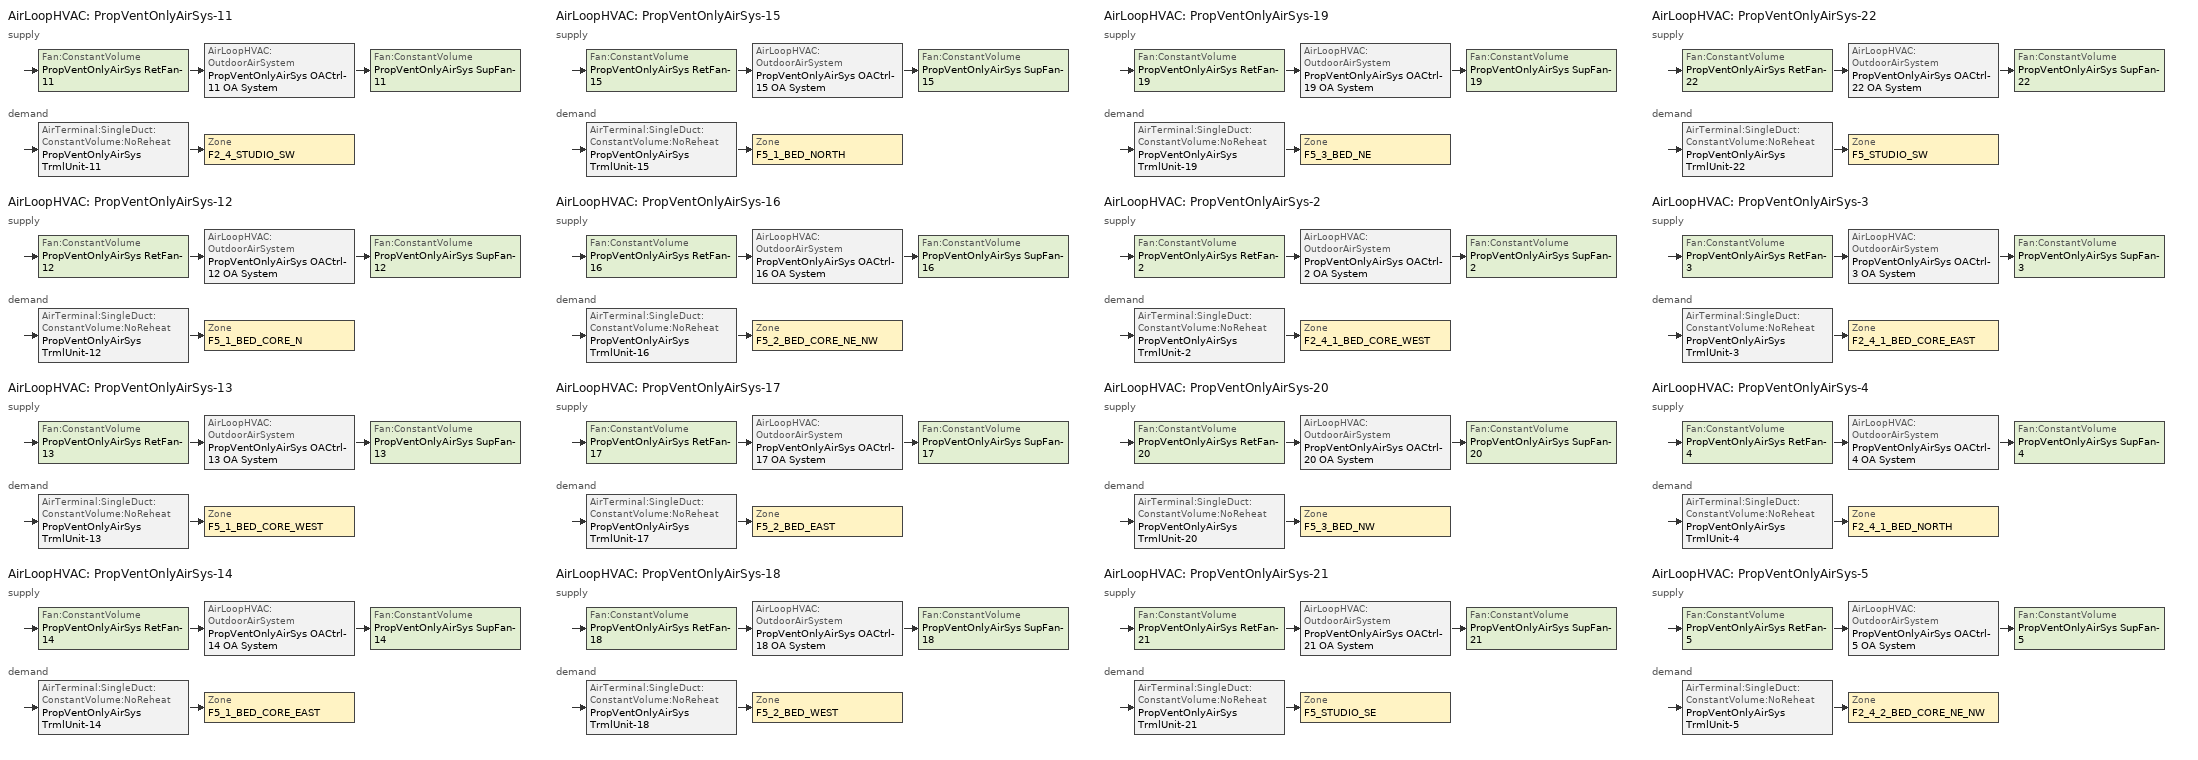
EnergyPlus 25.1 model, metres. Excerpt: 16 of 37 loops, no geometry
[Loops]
AirLoopHVAC 'PropVentOnlyAirSys-11'
 supply: Fan:ConstantVolume 'PropVentOnlyAirSys RetFan-11' > AirLoopHVAC:OutdoorAirSystem 'PropVentOnlyAirSys OACtrl-11 OA System' > Fan:ConstantVolume 'PropVentOnlyAirSys SupFan-11'
 demand: AirTerminal:SingleDuct:ConstantVolume:NoReheat 'PropVentOnlyAirSys TrmlUnit-11' > Zone 'F2_4_STUDIO_SW'
AirLoopHVAC 'PropVentOnlyAirSys-12'
 supply: Fan:ConstantVolume 'PropVentOnlyAirSys RetFan-12' > AirLoopHVAC:OutdoorAirSystem 'PropVentOnlyAirSys OACtrl-12 OA System' > Fan:ConstantVolume 'PropVentOnlyAirSys SupFan-12'
 demand: AirTerminal:SingleDuct:ConstantVolume:NoReheat 'PropVentOnlyAirSys TrmlUnit-12' > Zone 'F5_1_BED_CORE_N'
AirLoopHVAC 'PropVentOnlyAirSys-13'
 supply: Fan:ConstantVolume 'PropVentOnlyAirSys RetFan-13' > AirLoopHVAC:OutdoorAirSystem 'PropVentOnlyAirSys OACtrl-13 OA System' > Fan:ConstantVolume 'PropVentOnlyAirSys SupFan-13'
 demand: AirTerminal:SingleDuct:ConstantVolume:NoReheat 'PropVentOnlyAirSys TrmlUnit-13' > Zone 'F5_1_BED_CORE_WEST'
AirLoopHVAC 'PropVentOnlyAirSys-14'
 supply: Fan:ConstantVolume 'PropVentOnlyAirSys RetFan-14' > AirLoopHVAC:OutdoorAirSystem 'PropVentOnlyAirSys OACtrl-14 OA System' > Fan:ConstantVolume 'PropVentOnlyAirSys SupFan-14'
 demand: AirTerminal:SingleDuct:ConstantVolume:NoReheat 'PropVentOnlyAirSys TrmlUnit-14' > Zone 'F5_1_BED_CORE_EAST'
AirLoopHVAC 'PropVentOnlyAirSys-15'
 supply: Fan:ConstantVolume 'PropVentOnlyAirSys RetFan-15' > AirLoopHVAC:OutdoorAirSystem 'PropVentOnlyAirSys OACtrl-15 OA System' > Fan:ConstantVolume 'PropVentOnlyAirSys SupFan-15'
 demand: AirTerminal:SingleDuct:ConstantVolume:NoReheat 'PropVentOnlyAirSys TrmlUnit-15' > Zone 'F5_1_BED_NORTH'
AirLoopHVAC 'PropVentOnlyAirSys-16'
 supply: Fan:ConstantVolume 'PropVentOnlyAirSys RetFan-16' > AirLoopHVAC:OutdoorAirSystem 'PropVentOnlyAirSys OACtrl-16 OA System' > Fan:ConstantVolume 'PropVentOnlyAirSys SupFan-16'
 demand: AirTerminal:SingleDuct:ConstantVolume:NoReheat 'PropVentOnlyAirSys TrmlUnit-16' > Zone 'F5_2_BED_CORE_NE_NW'
AirLoopHVAC 'PropVentOnlyAirSys-17'
 supply: Fan:ConstantVolume 'PropVentOnlyAirSys RetFan-17' > AirLoopHVAC:OutdoorAirSystem 'PropVentOnlyAirSys OACtrl-17 OA System' > Fan:ConstantVolume 'PropVentOnlyAirSys SupFan-17'
 demand: AirTerminal:SingleDuct:ConstantVolume:NoReheat 'PropVentOnlyAirSys TrmlUnit-17' > Zone 'F5_2_BED_EAST'
AirLoopHVAC 'PropVentOnlyAirSys-18'
 supply: Fan:ConstantVolume 'PropVentOnlyAirSys RetFan-18' > AirLoopHVAC:OutdoorAirSystem 'PropVentOnlyAirSys OACtrl-18 OA System' > Fan:ConstantVolume 'PropVentOnlyAirSys SupFan-18'
 demand: AirTerminal:SingleDuct:ConstantVolume:NoReheat 'PropVentOnlyAirSys TrmlUnit-18' > Zone 'F5_2_BED_WEST'
AirLoopHVAC 'PropVentOnlyAirSys-19'
 supply: Fan:ConstantVolume 'PropVentOnlyAirSys RetFan-19' > AirLoopHVAC:OutdoorAirSystem 'PropVentOnlyAirSys OACtrl-19 OA System' > Fan:ConstantVolume 'PropVentOnlyAirSys SupFan-19'
 demand: AirTerminal:SingleDuct:ConstantVolume:NoReheat 'PropVentOnlyAirSys TrmlUnit-19' > Zone 'F5_3_BED_NE'
AirLoopHVAC 'PropVentOnlyAirSys-2'
 supply: Fan:ConstantVolume 'PropVentOnlyAirSys RetFan-2' > AirLoopHVAC:OutdoorAirSystem 'PropVentOnlyAirSys OACtrl-2 OA System' > Fan:ConstantVolume 'PropVentOnlyAirSys SupFan-2'
 demand: AirTerminal:SingleDuct:ConstantVolume:NoReheat 'PropVentOnlyAirSys TrmlUnit-2' > Zone 'F2_4_1_BED_CORE_WEST'
AirLoopHVAC 'PropVentOnlyAirSys-20'
 supply: Fan:ConstantVolume 'PropVentOnlyAirSys RetFan-20' > AirLoopHVAC:OutdoorAirSystem 'PropVentOnlyAirSys OACtrl-20 OA System' > Fan:ConstantVolume 'PropVentOnlyAirSys SupFan-20'
 demand: AirTerminal:SingleDuct:ConstantVolume:NoReheat 'PropVentOnlyAirSys TrmlUnit-20' > Zone 'F5_3_BED_NW'
AirLoopHVAC 'PropVentOnlyAirSys-21'
 supply: Fan:ConstantVolume 'PropVentOnlyAirSys RetFan-21' > AirLoopHVAC:OutdoorAirSystem 'PropVentOnlyAirSys OACtrl-21 OA System' > Fan:ConstantVolume 'PropVentOnlyAirSys SupFan-21'
 demand: AirTerminal:SingleDuct:ConstantVolume:NoReheat 'PropVentOnlyAirSys TrmlUnit-21' > Zone 'F5_STUDIO_SE'
AirLoopHVAC 'PropVentOnlyAirSys-22'
 supply: Fan:ConstantVolume 'PropVentOnlyAirSys RetFan-22' > AirLoopHVAC:OutdoorAirSystem 'PropVentOnlyAirSys OACtrl-22 OA System' > Fan:ConstantVolume 'PropVentOnlyAirSys SupFan-22'
 demand: AirTerminal:SingleDuct:ConstantVolume:NoReheat 'PropVentOnlyAirSys TrmlUnit-22' > Zone 'F5_STUDIO_SW'
AirLoopHVAC 'PropVentOnlyAirSys-3'
 supply: Fan:ConstantVolume 'PropVentOnlyAirSys RetFan-3' > AirLoopHVAC:OutdoorAirSystem 'PropVentOnlyAirSys OACtrl-3 OA System' > Fan:ConstantVolume 'PropVentOnlyAirSys SupFan-3'
 demand: AirTerminal:SingleDuct:ConstantVolume:NoReheat 'PropVentOnlyAirSys TrmlUnit-3' > Zone 'F2_4_1_BED_CORE_EAST'
AirLoopHVAC 'PropVentOnlyAirSys-4'
 supply: Fan:ConstantVolume 'PropVentOnlyAirSys RetFan-4' > AirLoopHVAC:OutdoorAirSystem 'PropVentOnlyAirSys OACtrl-4 OA System' > Fan:ConstantVolume 'PropVentOnlyAirSys SupFan-4'
 demand: AirTerminal:SingleDuct:ConstantVolume:NoReheat 'PropVentOnlyAirSys TrmlUnit-4' > Zone 'F2_4_1_BED_NORTH'
AirLoopHVAC 'PropVentOnlyAirSys-5'
 supply: Fan:ConstantVolume 'PropVentOnlyAirSys RetFan-5' > AirLoopHVAC:OutdoorAirSystem 'PropVentOnlyAirSys OACtrl-5 OA System' > Fan:ConstantVolume 'PropVentOnlyAirSys SupFan-5'
 demand: AirTerminal:SingleDuct:ConstantVolume:NoReheat 'PropVentOnlyAirSys TrmlUnit-5' > Zone 'F2_4_2_BED_CORE_NE_NW'
[DesignSpecification:OutdoorAir] Outdoor Air Method=Maximum; Outdoor Air Flow per Zone Floor Area {m3/s-m2}=0; Outdoor Air Flow Air Changes per Hour {1/hr}=0; Outdoor Air Schedule=ApartmentMidRiseResidentialLivingHVACAvail
Name | Outdoor Air Flow per Zone {m3/s}
DSOA_F2_4_1_BED_CORE_EAST; DSOA_F2_4_1_BED_CORE_WEST | 0.0345485
DSOA_F2_4_1_BED_NORTH | 0.0668329
DSOA_F2_4_2_BED_CORE_NE_NW | 0.0447436
DSOA_F2_4_STUDIO_SW | 0.0218047
DSOA_F5_1_BED_CORE_EAST; DSOA_F5_1_BED_CORE_WEST | 0.0274693
DSOA_F5_1_BED_CORE_N | 0.0172743
DSOA_F5_1_BED_NORTH | 0.0597536
DSOA_F5_2_BED_CORE_NE_NW | 0.0376644
DSOA_F5_2_BED_EAST; DSOA_F5_2_BED_WEST | 0.052957
DSOA_F5_3_BED_NE; DSOA_F5_3_BED_NW | 0.0270446
DSOA_F5_STUDIO_SE; DSOA_F5_STUDIO_SW | 0.0147255
[Sizing:Zone] Zone Cooling Design Supply Air Temperature Input Method=TemperatureDifference; Zone Cooling Design Supply Air Temperature {C}=14; Zone Cooling Design Supply Air Temperature Difference {deltaC}=11.1111; Zone Heating Design Supply Air Temperature Input Method=TemperatureDifference; Zone Heating Design Supply Air Temperature {C}=40; Zone Heating Design Supply Air Temperature Difference {deltaC}=15; Zone Cooling Design Supply Air Humidity Ratio {kgWater/kgDryAir}=0.0085; Zone Heating Design Supply Air Humidity Ratio {kgWater/kgDryAir}=0.008; Cooling Design Air Flow Method=DesignDay; Cooling Design Air Flow Rate {m3/s}=0; Cooling Minimum Air Flow per Zone Floor Area {m3/s-m2}=0; Cooling Minimum Air Flow {m3/s}=0; Cooling Minimum Air Flow Fraction=0; Heating Design Air Flow Method=DesignDay; Heating Design Air Flow Rate {m3/s}=0; Heating Maximum Air Flow per Zone Floor Area {m3/s-m2}=0; Heating Maximum Air Flow {m3/s}=0; Heating Maximum Air Flow Fraction=0; Account for Dedicated Outdoor Air System=Yes; Dedicated Outdoor Air System Control Strategy=NeutralSupplyAir; Dedicated Outdoor Air Low Setpoint Temperature for Design {C}=10; Dedicated Outdoor Air High Setpoint Temperature for Design {C}=23.8889; Zone Load Sizing Method=Sensible Load Only No Latent Load; Zone Latent Cooling Design Supply Air Humidity Ratio Input Method=HumidityRatioDifference; Zone Cooling Design Supply Air Humidity Ratio Difference {kgWater/kgDryAir}=0.005; Zone Latent Heating Design Supply Air Humidity Ratio Input Method=HumidityRatioDifference; Zone Humidification Design Supply Air Humidity Ratio Difference {kgWater/kgDryAir}=0.005
Name | Design Specification Outdoor Air Object
F2_4_1_Bed_Core_East | DSOA_F2_4_1_Bed_Core_East
F2_4_1_Bed_Core_West | DSOA_F2_4_1_Bed_Core_West
F2_4_1_Bed_North | DSOA_F2_4_1_Bed_North
F2_4_2_Bed_Core_NE_NW | DSOA_F2_4_2_Bed_Core_NE_NW
F2_4_Studio_SW | DSOA_F2_4_Studio_SW
F5_1_Bed_Core_East | DSOA_F5_1_Bed_Core_East
F5_1_Bed_Core_N | DSOA_F5_1_Bed_Core_N
F5_1_Bed_Core_West | DSOA_F5_1_Bed_Core_West
F5_1_Bed_North | DSOA_F5_1_Bed_North
F5_2_Bed_Core_NE_NW | DSOA_F5_2_Bed_Core_NE_NW
F5_2_Bed_East | DSOA_F5_2_Bed_East
F5_2_Bed_West | DSOA_F5_2_Bed_West
F5_3_Bed_NE | DSOA_F5_3_Bed_NE
F5_3_Bed_NW | DSOA_F5_3_Bed_NW
F5_Studio_SE | DSOA_F5_Studio_SE
F5_Studio_SW | DSOA_F5_Studio_SW
[Sizing:System] Type of Load to Size On=Sensible; Design Outdoor Air Flow Rate {m3/s}=Autosize; Central Heating Maximum System Air Flow Ratio=1; Preheat Design Temperature {C}=5.68434e-14; Preheat Design Humidity Ratio {kgWater/kgDryAir}=0; Precool Design Temperature {C}=5.68434e-14; Precool Design Humidity Ratio {kgWater/kgDryAir}=0; Central Cooling Design Supply Air Temperature {C}=12.8; Central Heating Design Supply Air Temperature {C}=40; Type of Zone Sum to Use=Coincident; 100% Outdoor Air in Cooling=No; 100% Outdoor Air in Heating=No; Central Cooling Design Supply Air Humidity Ratio {kgWater/kgDryAir}=0.0085; Central Heating Design Supply Air Humidity Ratio {kgWater/kgDryAir}=0.008; Cooling Supply Air Flow Rate Method=DesignDay; Cooling Supply Air Flow Rate {m3/s}=0; Cooling Supply Air Flow Rate Per Floor Area {m3/s-m2}=0.00996765; Cooling Fraction of Autosized Cooling Supply Air Flow Rate=1; Cooling Supply Air Flow Rate Per Unit Cooling Capacity {m3/s-W}=3.94755e-05; Heating Supply Air Flow Rate Method=DesignDay; Heating Supply Air Flow Rate {m3/s}=0; Heating Supply Air Flow Rate Per Floor Area {m3/s-m2}=0.00996765; Heating Fraction of Autosized Heating Supply Air Flow Rate=1; Heating Fraction of Autosized Cooling Supply Air Flow Rate=1; Heating Supply Air Flow Rate Per Unit Heating Capacity {m3/s-W}=3.15882e-05; System Outdoor Air Method=ZoneSum; Zone Maximum Outdoor Air Fraction=1; Cooling Design Capacity Method=CoolingDesignCapacity; Cooling Design Capacity {W}=Autosize; Cooling Design Capacity Per Floor Area {W/m2}=234.7; Fraction of Autosized Cooling Design Capacity=1; Heating Design Capacity Method=HeatingDesignCapacity; Heating Design Capacity {W}=Autosize; Heating Design Capacity Per Floor Area {W/m2}=157; Fraction of Autosized Heating Design Capacity=1; Central Cooling Capacity Control Method=OnOff
PropVentOnlyAirSys-11; PropVentOnlyAirSys-12; PropVentOnlyAirSys-13; PropVentOnlyAirSys-14; PropVentOnlyAirSys-15; PropVentOnlyAirSys-16; PropVentOnlyAirSys-17; PropVentOnlyAirSys-18; PropVentOnlyAirSys-19; PropVentOnlyAirSys-2; PropVentOnlyAirSys-20; PropVentOnlyAirSys-21; PropVentOnlyAirSys-22; PropVentOnlyAirSys-3; PropVentOnlyAirSys-4; PropVentOnlyAirSys-5
[ZoneHVAC:PackagedTerminalHeatPump] Availability Schedule=AllOnHVACAvail; Cooling Supply Air Flow Rate {m3/s}=autosize; Heating Supply Air Flow Rate {m3/s}=autosize; No Load Supply Air Flow Rate {m3/s}=autosize; Cooling Outdoor Air Flow Rate {m3/s}=autosize; Heating Outdoor Air Flow Rate {m3/s}=autosize; No Load Outdoor Air Flow Rate {m3/s}=autosize; Heating Convergence Tolerance=0.001; Cooling Convergence Tolerance=0.001; Maximum Supply Air Temperature from Supplemental Heater {C}=35; Maximum Outdoor Dry-Bulb Temperature for Supplemental Heater Operation {C}=4.44444; Fan Placement=DrawThrough; Supply Air Fan Operating Mode Schedule=Always Off Discrete
Name | Supply Air Fan | Heating Coil | Cooling Coil | Supplemental Heating Coil
ZnSys F2-4 1-Bed Core East | Fan 3 | CoilHtg 3 | CoilCooling 3 | CoilHtgSup-3
ZnSys F2-4 1-Bed Core West | Fan 2 | CoilHtg 2 | CoilCooling 2 | CoilHtgSup-2
ZnSys F2-4 1-Bed North | Fan 4 | CoilHtg 4 | CoilCooling 4 | CoilHtgSup-4
ZnSys F2-4 2-Bed Core NE-NW | Fan 5 | CoilHtg 5 | CoilCooling 5 | CoilHtgSup-5
ZnSys F2-4 Studio SW | Fan 11 | CoilHtg 11 | CoilCooling 11 | CoilHtgSup-11
ZnSys F5 1-Bed Core East | Fan 14 | CoilHtg 14 | CoilCooling 14 | CoilHtgSup-14
ZnSys F5 1-Bed Core N | Fan 12 | CoilHtg 12 | CoilCooling 12 | CoilHtgSup-12
ZnSys F5 1-Bed Core West | Fan 13 | CoilHtg 13 | CoilCooling 13 | CoilHtgSup-13
ZnSys F5 1-Bed North | Fan 15 | CoilHtg 15 | CoilCooling 15 | CoilHtgSup-15
ZnSys F5 2-Bed Core NE-NW | Fan 16 | CoilHtg 16 | CoilCooling 16 | CoilHtgSup-16
ZnSys F5 2-Bed East | Fan 17 | CoilHtg 17 | CoilCooling 17 | CoilHtgSup-17
ZnSys F5 2-Bed West | Fan 18 | CoilHtg 18 | CoilCooling 18 | CoilHtgSup-18
ZnSys F5 3-Bed NE | Fan 19 | CoilHtg 19 | CoilCooling 19 | CoilHtgSup-19
ZnSys F5 3-Bed NW | Fan 20 | CoilHtg 20 | CoilCooling 20 | CoilHtgSup-20
ZnSys F5 Studio SE | Fan 21 | CoilHtg 21 | CoilCooling 21 | CoilHtgSup-21
ZnSys F5 Studio SW | Fan 22 | CoilHtg 22 | CoilCooling 22 | CoilHtgSup-22
[AirTerminal:SingleDuct:ConstantVolume:NoReheat] Availability Schedule=Always On Discrete; Maximum Air Flow Rate {m3/s}=Autosize
PropVentOnlyAirSys TrmlUnit-3; PropVentOnlyAirSys TrmlUnit-2; PropVentOnlyAirSys TrmlUnit-4; PropVentOnlyAirSys TrmlUnit-5; PropVentOnlyAirSys TrmlUnit-11; PropVentOnlyAirSys TrmlUnit-14; PropVentOnlyAirSys TrmlUnit-12; PropVentOnlyAirSys TrmlUnit-13; PropVentOnlyAirSys TrmlUnit-15; PropVentOnlyAirSys TrmlUnit-16; PropVentOnlyAirSys TrmlUnit-17; PropVentOnlyAirSys TrmlUnit-18; PropVentOnlyAirSys TrmlUnit-19; PropVentOnlyAirSys TrmlUnit-20; PropVentOnlyAirSys TrmlUnit-21; PropVentOnlyAirSys TrmlUnit-22
[Zone equipment]
F2_4_1_Bed_Core_East: PropVentOnlyAirSys TrmlUnit-3, ZnSys F2-4 1-Bed Core East
F2_4_1_Bed_Core_West: PropVentOnlyAirSys TrmlUnit-2, ZnSys F2-4 1-Bed Core West
F2_4_1_Bed_North: PropVentOnlyAirSys TrmlUnit-4, ZnSys F2-4 1-Bed North
F2_4_2_Bed_Core_NE_NW: PropVentOnlyAirSys TrmlUnit-5, ZnSys F2-4 2-Bed Core NE-NW
F2_4_Studio_SW: PropVentOnlyAirSys TrmlUnit-11, ZnSys F2-4 Studio SW
F5_1_Bed_Core_East: PropVentOnlyAirSys TrmlUnit-14, ZnSys F5 1-Bed Core East
F5_1_Bed_Core_N: PropVentOnlyAirSys TrmlUnit-12, ZnSys F5 1-Bed Core N
F5_1_Bed_Core_West: PropVentOnlyAirSys TrmlUnit-13, ZnSys F5 1-Bed Core West
F5_1_Bed_North: PropVentOnlyAirSys TrmlUnit-15, ZnSys F5 1-Bed North
F5_2_Bed_Core_NE_NW: PropVentOnlyAirSys TrmlUnit-16, ZnSys F5 2-Bed Core NE-NW
F5_2_Bed_East: PropVentOnlyAirSys TrmlUnit-17, ZnSys F5 2-Bed East
F5_2_Bed_West: PropVentOnlyAirSys TrmlUnit-18, ZnSys F5 2-Bed West
F5_3_Bed_NE: PropVentOnlyAirSys TrmlUnit-19, ZnSys F5 3-Bed NE
F5_3_Bed_NW: PropVentOnlyAirSys TrmlUnit-20, ZnSys F5 3-Bed NW
F5_Studio_SE: PropVentOnlyAirSys TrmlUnit-21, ZnSys F5 Studio SE
F5_Studio_SW: PropVentOnlyAirSys TrmlUnit-22, ZnSys F5 Studio SW
[Fan:ConstantVolume] Availability Schedule=ApartmentMidRiseResidentialLivingHVACAvail; Fan Total Efficiency=0.59; Maximum Flow Rate {m3/s}=Autosize; Motor Efficiency=0.9; Motor In Airstream Fraction=1
Name | Pressure Rise {Pa}
PropVentOnlyAirSys RetFan-11; PropVentOnlyAirSys RetFan-12; PropVentOnlyAirSys RetFan-13; PropVentOnlyAirSys RetFan-14; PropVentOnlyAirSys RetFan-15; PropVentOnlyAirSys RetFan-16; PropVentOnlyAirSys RetFan-17; PropVentOnlyAirSys RetFan-18; PropVentOnlyAirSys RetFan-19; PropVentOnlyAirSys RetFan-2; PropVentOnlyAirSys RetFan-20; PropVentOnlyAirSys RetFan-21; PropVentOnlyAirSys RetFan-22; PropVentOnlyAirSys RetFan-3; PropVentOnlyAirSys RetFan-4; PropVentOnlyAirSys RetFan-5 | 331.29
PropVentOnlyAirSys SupFan-11; PropVentOnlyAirSys SupFan-12; PropVentOnlyAirSys SupFan-13; PropVentOnlyAirSys SupFan-14; PropVentOnlyAirSys SupFan-15; PropVentOnlyAirSys SupFan-16; PropVentOnlyAirSys SupFan-17; PropVentOnlyAirSys SupFan-18; PropVentOnlyAirSys SupFan-19; PropVentOnlyAirSys SupFan-2; PropVentOnlyAirSys SupFan-20; PropVentOnlyAirSys SupFan-21; PropVentOnlyAirSys SupFan-22; PropVentOnlyAirSys SupFan-3; PropVentOnlyAirSys SupFan-4; PropVentOnlyAirSys SupFan-5 | 911.98
[Fan:OnOff] Availability Schedule=Always On Discrete; Fan Total Efficiency=0.59; Pressure Rise {Pa}=911.98; Maximum Flow Rate {m3/s}=Autosize; Motor Efficiency=0.9; Motor In Airstream Fraction=1
Name | Fan Power Ratio Function of Speed Ratio Curve | Fan Efficiency Ratio Function of Speed Ratio Curve
Fan 3 | Fan On Off Power Curve 2 | Fan On Off Efficiency Curve 2
Fan 2 | Fan On Off Power Curve 1 | Fan On Off Efficiency Curve 1
Fan 4 | Fan On Off Power Curve 3 | Fan On Off Efficiency Curve 3
Fan 5 | Fan On Off Power Curve 4 | Fan On Off Efficiency Curve 4
Fan 11 | Fan On Off Power Curve 10 | Fan On Off Efficiency Curve 10
Fan 14 | Fan On Off Power Curve 13 | Fan On Off Efficiency Curve 13
Fan 12 | Fan On Off Power Curve 11 | Fan On Off Efficiency Curve 11
Fan 13 | Fan On Off Power Curve 12 | Fan On Off Efficiency Curve 12
Fan 15 | Fan On Off Power Curve 14 | Fan On Off Efficiency Curve 14
Fan 16 | Fan On Off Power Curve 15 | Fan On Off Efficiency Curve 15
Fan 17 | Fan On Off Power Curve 16 | Fan On Off Efficiency Curve 16
Fan 18 | Fan On Off Power Curve 17 | Fan On Off Efficiency Curve 17
Fan 19 | Fan On Off Power Curve 18 | Fan On Off Efficiency Curve 18
Fan 20 | Fan On Off Power Curve 19 | Fan On Off Efficiency Curve 19
Fan 21 | Fan On Off Power Curve 20 | Fan On Off Efficiency Curve 20
Fan 22 | Fan On Off Power Curve 21 | Fan On Off Efficiency Curve 21
[Coil:Cooling:DX:SingleSpeed] Availability Schedule=Always On Discrete; Gross Rated Total Cooling Capacity {W}=autosize; Gross Rated Sensible Heat Ratio=Autosize; Rated Air Flow Rate {m3/s}=Autosize; 2017 Rated Evaporator Fan Power Per Volume Flow Rate {W/(m3/s)}=773.3; Total Cooling Capacity Function of Temperature Curve=CoilClgDXQRatio_fTwbToadbSI; Total Cooling Capacity Function of Flow Fraction Curve=CoilClgDXSnglQRatio_fCFMRatio; Energy Input Ratio Function of Flow Fraction Curve=CoilClgDXSnglEIRRatio_fCFMRatio; Part Load Fraction Correlation Curve=CoilClgDXSEEREIRRatio_fQFrac; Minimum Outdoor Dry-Bulb Temperature for Compressor Operation {C}=-25; Condenser Type=AirCooled; Evaporative Condenser Effectiveness=0; Evaporative Condenser Air Flow Rate {m3/s}=Autosize; Evaporative Condenser Pump Rated Power Consumption {W}=Autosize; Crankcase Heater Capacity {W}=0; Maximum Outdoor Dry-Bulb Temperature for Crankcase Heater Operation {C}=0; Basin Heater Capacity {W/K}=0; Basin Heater Setpoint Temperature {C}=10
Name | Gross Rated Cooling COP {W/W} | Energy Input Ratio Function of Temperature Curve
CoilCooling 3 | 3.83 | CoilClgDXSEEREIR_fTwbToadbSI-15
CoilCooling 2 | 3.83 | CoilClgDXSEEREIR_fTwbToadbSI-14
CoilCooling 4 | 3.22 | CoilClgDXSEEREIR_fTwbToadbSI-16
CoilCooling 5 | 3.66 | CoilClgDXSEEREIR_fTwbToadbSI-17
CoilCooling 11 | 4.08 | CoilClgDXSEEREIR_fTwbToadbSI-23
CoilCooling 14 | 4.08 | CoilClgDXSEEREIR_fTwbToadbSI-26
CoilCooling 12 | 4.08 | CoilClgDXSEEREIR_fTwbToadbSI-24
CoilCooling 13 | 4.08 | CoilClgDXSEEREIR_fTwbToadbSI-25
CoilCooling 15 | 3.83 | CoilClgDXSEEREIR_fTwbToadbSI-27
CoilCooling 16 | 4.08 | CoilClgDXSEEREIR_fTwbToadbSI-28
CoilCooling 17 | 3.83 | CoilClgDXSEEREIR_fTwbToadbSI-29
CoilCooling 18 | 3.83 | CoilClgDXSEEREIR_fTwbToadbSI-30
CoilCooling 19 | 4.08 | CoilClgDXSEEREIR_fTwbToadbSI-31
CoilCooling 20 | 4.08 | CoilClgDXSEEREIR_fTwbToadbSI-32
CoilCooling 21 | 4.08 | CoilClgDXSEEREIR_fTwbToadbSI-33
CoilCooling 22 | 4.08 | CoilClgDXSEEREIR_fTwbToadbSI-34
[Coil:Heating:Electric] Availability Schedule=Always On Discrete; Efficiency=1; Nominal Capacity {W}=Autosize
CoilHtgSup-3; CoilHtgSup-2; CoilHtgSup-4; CoilHtgSup-5; CoilHtgSup-11; CoilHtgSup-14; CoilHtgSup-12; CoilHtgSup-13; CoilHtgSup-15; CoilHtgSup-16; CoilHtgSup-17; CoilHtgSup-18; CoilHtgSup-19; CoilHtgSup-20; CoilHtgSup-21; CoilHtgSup-22
[Coil:Heating:DX:SingleSpeed] Availability Schedule=Always On Discrete; Gross Rated Heating Capacity {W}=autosize; Rated Air Flow Rate {m3/s}=Autosize; 2023 Rated Supply Fan Power Per Volume Flow Rate {W/(m3/s)}=773.3; Heating Capacity Function of Temperature Curve=CoilHtgHPQRatio_fToadbSI; Heating Capacity Function of Flow Fraction Curve=CoilHtgHPQRatio_fCFMRatio; Energy Input Ratio Function of Temperature Curve=CoilHtgHPEIRRatio_fToadbSI; Energy Input Ratio Function of Flow Fraction Curve=CoilHtgHPEIRRatio_fCFMRatio; Part Load Fraction Correlation Curve=CoilHtgHPEIRRatio_fQFrac; Minimum Outdoor Dry-Bulb Temperature for Compressor Operation {C}=-8.33333; Maximum Outdoor Dry-Bulb Temperature for Defrost Operation {C}=4.44444; Crankcase Heater Capacity {W}=0; Maximum Outdoor Dry-Bulb Temperature for Crankcase Heater Operation {C}=10; Defrost Strategy=Resistive; Defrost Control=Timed; Defrost Time Period Fraction=0.058333
Name | Gross Rated Heating COP {W/W} | Resistive Defrost Heater Capacity {W}
CoilHtg 3; CoilHtg 2 | 3.79 | 47477.5
CoilHtg 4 | 3.66 | 122650
CoilHtg 5 | 3.66 | 71216.3
CoilHtg 11 | 3.5 | 17804.1
CoilHtg 14; CoilHtg 13 | 3.5 | 15825.8
CoilHtg 12 | 3.5 | 7912.92
CoilHtg 15 | 3.79 | 40883.4
CoilHtg 16 | 3.5 | 23738.8
CoilHtg 17; CoilHtg 18 | 3.79 | 35608.1
CoilHtg 19; CoilHtg 20 | 3.5 | 15496.1
CoilHtg 21; CoilHtg 22 | 3.5 | 5934.69
[Controller:OutdoorAir] Economizer Control Type=NoEconomizer; Economizer Control Action Type=ModulateFlow; Economizer Maximum Limit Enthalpy {J/kg}=64000; Lockout Type=NoLockout; Minimum Limit Type=ProportionalMinimum; Minimum Outdoor Air Schedule=Always On Discrete; High Humidity Control=No; Control High Indoor Humidity Based on Outdoor Humidity Ratio=Yes; Heat Recovery Bypass Control Type=BypassWhenWithinEconomizerLimits
Name | Minimum Outdoor Air Flow Rate {m3/s} | Maximum Outdoor Air Flow Rate {m3/s} | Mechanical Ventilation Controller
PropVentOnlyAirSys OACtrl-11 | 0.0441743 | 0.0441743 | PropVentOnlyAirSys OACtrl-11 Mech Vent Controller
PropVentOnlyAirSys OACtrl-12 | 0.0172733 | 0.0172733 | PropVentOnlyAirSys OACtrl-12 Mech Vent Controller
PropVentOnlyAirSys OACtrl-13 | 0.0345466 | 0.0345466 | PropVentOnlyAirSys OACtrl-13 Mech Vent Controller
PropVentOnlyAirSys OACtrl-14 | 0.0345466 | 0.0345466 | PropVentOnlyAirSys OACtrl-14 Mech Vent Controller
PropVentOnlyAirSys OACtrl-15 | 0.0880654 | 0.0880654 | PropVentOnlyAirSys OACtrl-15 Mech Vent Controller
PropVentOnlyAirSys OACtrl-16 | 0.0518198 | 0.0518198 | PropVentOnlyAirSys OACtrl-16 Mech Vent Controller
PropVentOnlyAirSys OACtrl-17 | 0.0777297 | 0.0777297 | PropVentOnlyAirSys OACtrl-17 Mech Vent Controller
PropVentOnlyAirSys OACtrl-18 | 0.0777297 | 0.0777297 | PropVentOnlyAirSys OACtrl-18 Mech Vent Controller
PropVentOnlyAirSys OACtrl-19 | 0.0341218 | 0.0341218 | PropVentOnlyAirSys OACtrl-19 Mech Vent Controller
PropVentOnlyAirSys OACtrl-2 | 0.10364 | 0.10364 | PropVentOnlyAirSys OACtrl-2 Mech Vent Controller
PropVentOnlyAirSys OACtrl-20 | 0.0341218 | 0.0341218 | PropVentOnlyAirSys OACtrl-20 Mech Vent Controller
PropVentOnlyAirSys OACtrl-21 | 0.0147248 | 0.0147248 | PropVentOnlyAirSys OACtrl-21 Mech Vent Controller
PropVentOnlyAirSys OACtrl-22 | 0.0147248 | 0.0147248 | PropVentOnlyAirSys OACtrl-22 Mech Vent Controller
PropVentOnlyAirSys OACtrl-3 | 0.10364 | 0.10364 | PropVentOnlyAirSys OACtrl-3 Mech Vent Controller
PropVentOnlyAirSys OACtrl-4 | 0.264196 | 0.264196 | PropVentOnlyAirSys OACtrl-4 Mech Vent Controller
PropVentOnlyAirSys OACtrl-5 | 0.155459 | 0.155459 | PropVentOnlyAirSys OACtrl-5 Mech Vent Controller
[Controller:MechanicalVentilation] Availability Schedule=Always On Discrete; Demand Controlled Ventilation=No; System Outdoor Air Method=ZoneSum
Name | Zone or ZoneList 1 | Design Specification Outdoor Air Object Name 1
PropVentOnlyAirSys OACtrl-3 Mech Vent Controller | F2_4_1_Bed_Core_East | DSOA_F2_4_1_Bed_Core_East
PropVentOnlyAirSys OACtrl-2 Mech Vent Controller | F2_4_1_Bed_Core_West | DSOA_F2_4_1_Bed_Core_West
PropVentOnlyAirSys OACtrl-4 Mech Vent Controller | F2_4_1_Bed_North | DSOA_F2_4_1_Bed_North
PropVentOnlyAirSys OACtrl-5 Mech Vent Controller | F2_4_2_Bed_Core_NE_NW | DSOA_F2_4_2_Bed_Core_NE_NW
PropVentOnlyAirSys OACtrl-11 Mech Vent Controller | F2_4_Studio_SW | DSOA_F2_4_Studio_SW
PropVentOnlyAirSys OACtrl-14 Mech Vent Controller | F5_1_Bed_Core_East | DSOA_F5_1_Bed_Core_East
PropVentOnlyAirSys OACtrl-12 Mech Vent Controller | F5_1_Bed_Core_N | DSOA_F5_1_Bed_Core_N
PropVentOnlyAirSys OACtrl-13 Mech Vent Controller | F5_1_Bed_Core_West | DSOA_F5_1_Bed_Core_West
PropVentOnlyAirSys OACtrl-15 Mech Vent Controller | F5_1_Bed_North | DSOA_F5_1_Bed_North
PropVentOnlyAirSys OACtrl-16 Mech Vent Controller | F5_2_Bed_Core_NE_NW | DSOA_F5_2_Bed_Core_NE_NW
PropVentOnlyAirSys OACtrl-17 Mech Vent Controller | F5_2_Bed_East | DSOA_F5_2_Bed_East
PropVentOnlyAirSys OACtrl-18 Mech Vent Controller | F5_2_Bed_West | DSOA_F5_2_Bed_West
PropVentOnlyAirSys OACtrl-19 Mech Vent Controller | F5_3_Bed_NE | DSOA_F5_3_Bed_NE
PropVentOnlyAirSys OACtrl-20 Mech Vent Controller | F5_3_Bed_NW | DSOA_F5_3_Bed_NW
PropVentOnlyAirSys OACtrl-21 Mech Vent Controller | F5_Studio_SE | DSOA_F5_Studio_SE
PropVentOnlyAirSys OACtrl-22 Mech Vent Controller | F5_Studio_SW | DSOA_F5_Studio_SW
[AirLoopHVAC] Design Supply Air Flow Rate {m3/s}=Autosize; Design Return Air Flow Fraction of Supply Air Flow=1
PropVentOnlyAirSys-11; PropVentOnlyAirSys-12; PropVentOnlyAirSys-13; PropVentOnlyAirSys-14; PropVentOnlyAirSys-15; PropVentOnlyAirSys-16; PropVentOnlyAirSys-17; PropVentOnlyAirSys-18; PropVentOnlyAirSys-19; PropVentOnlyAirSys-2; PropVentOnlyAirSys-20; PropVentOnlyAirSys-21; PropVentOnlyAirSys-22; PropVentOnlyAirSys-3; PropVentOnlyAirSys-4; PropVentOnlyAirSys-5
[SetpointManager:SingleZone:Reheat] Control Variable=Temperature; Minimum Supply Air Temperature {C}=-99; Maximum Supply Air Temperature {C}=99
Name | Control Zone | Setpoint Node or NodeList
Setpoint Manager Single Zone Reheat 25 | F2_4_Studio_SW | PropVentOnlyAirSys SupFan-11 Outlet Node
Setpoint Manager Single Zone Reheat 26 | F5_1_Bed_Core_N | PropVentOnlyAirSys SupFan-12 Outlet Node
Setpoint Manager Single Zone Reheat 27 | F5_1_Bed_Core_West | PropVentOnlyAirSys SupFan-13 Outlet Node
Setpoint Manager Single Zone Reheat 28 | F5_1_Bed_Core_East | PropVentOnlyAirSys SupFan-14 Outlet Node
Setpoint Manager Single Zone Reheat 29 | F5_1_Bed_North | PropVentOnlyAirSys SupFan-15 Outlet Node
Setpoint Manager Single Zone Reheat 30 | F5_2_Bed_Core_NE_NW | PropVentOnlyAirSys SupFan-16 Outlet Node
Setpoint Manager Single Zone Reheat 31 | F5_2_Bed_East | PropVentOnlyAirSys SupFan-17 Outlet Node
Setpoint Manager Single Zone Reheat 32 | F5_2_Bed_West | PropVentOnlyAirSys SupFan-18 Outlet Node
Setpoint Manager Single Zone Reheat 33 | F5_3_Bed_NE | PropVentOnlyAirSys SupFan-19 Outlet Node
Setpoint Manager Single Zone Reheat 16 | F2_4_1_Bed_Core_West | PropVentOnlyAirSys SupFan-2 Outlet Node
Setpoint Manager Single Zone Reheat 34 | F5_3_Bed_NW | PropVentOnlyAirSys SupFan-20 Outlet Node
Setpoint Manager Single Zone Reheat 35 | F5_Studio_SE | PropVentOnlyAirSys SupFan-21 Outlet Node
Setpoint Manager Single Zone Reheat 36 | F5_Studio_SW | PropVentOnlyAirSys SupFan-22 Outlet Node
Setpoint Manager Single Zone Reheat 17 | F2_4_1_Bed_Core_East | PropVentOnlyAirSys SupFan-3 Outlet Node
Setpoint Manager Single Zone Reheat 18 | F2_4_1_Bed_North | PropVentOnlyAirSys SupFan-4 Outlet Node
Setpoint Manager Single Zone Reheat 19 | F2_4_2_Bed_Core_NE_NW | PropVentOnlyAirSys SupFan-5 Outlet Node
[SetpointManager:MixedAir] Control Variable=Temperature
Name | Setpoint Node or NodeList
PropVentOnlyAirSys RetFan-11 Outlet Node OS Default SPM | PropVentOnlyAirSys RetFan-11 Outlet Node
PropVentOnlyAirSys OACtrl-11 OA System Mixed Air Node OS Default SPM | PropVentOnlyAirSys OACtrl-11 OA System Mixed Air Node
PropVentOnlyAirSys RetFan-12 Outlet Node OS Default SPM | PropVentOnlyAirSys RetFan-12 Outlet Node
PropVentOnlyAirSys OACtrl-12 OA System Mixed Air Node OS Default SPM | PropVentOnlyAirSys OACtrl-12 OA System Mixed Air Node
PropVentOnlyAirSys RetFan-13 Outlet Node OS Default SPM | PropVentOnlyAirSys RetFan-13 Outlet Node
PropVentOnlyAirSys OACtrl-13 OA System Mixed Air Node OS Default SPM | PropVentOnlyAirSys OACtrl-13 OA System Mixed Air Node
PropVentOnlyAirSys RetFan-14 Outlet Node OS Default SPM | PropVentOnlyAirSys RetFan-14 Outlet Node
PropVentOnlyAirSys OACtrl-14 OA System Mixed Air Node OS Default SPM | PropVentOnlyAirSys OACtrl-14 OA System Mixed Air Node
PropVentOnlyAirSys RetFan-15 Outlet Node OS Default SPM | PropVentOnlyAirSys RetFan-15 Outlet Node
PropVentOnlyAirSys OACtrl-15 OA System Mixed Air Node OS Default SPM | PropVentOnlyAirSys OACtrl-15 OA System Mixed Air Node
PropVentOnlyAirSys RetFan-16 Outlet Node OS Default SPM | PropVentOnlyAirSys RetFan-16 Outlet Node
PropVentOnlyAirSys OACtrl-16 OA System Mixed Air Node OS Default SPM | PropVentOnlyAirSys OACtrl-16 OA System Mixed Air Node
PropVentOnlyAirSys RetFan-17 Outlet Node OS Default SPM | PropVentOnlyAirSys RetFan-17 Outlet Node
PropVentOnlyAirSys OACtrl-17 OA System Mixed Air Node OS Default SPM | PropVentOnlyAirSys OACtrl-17 OA System Mixed Air Node
PropVentOnlyAirSys RetFan-18 Outlet Node OS Default SPM | PropVentOnlyAirSys RetFan-18 Outlet Node
PropVentOnlyAirSys OACtrl-18 OA System Mixed Air Node OS Default SPM | PropVentOnlyAirSys OACtrl-18 OA System Mixed Air Node
PropVentOnlyAirSys RetFan-19 Outlet Node OS Default SPM | PropVentOnlyAirSys RetFan-19 Outlet Node
PropVentOnlyAirSys OACtrl-19 OA System Mixed Air Node OS Default SPM | PropVentOnlyAirSys OACtrl-19 OA System Mixed Air Node
PropVentOnlyAirSys RetFan-2 Outlet Node OS Default SPM | PropVentOnlyAirSys RetFan-2 Outlet Node
PropVentOnlyAirSys OACtrl-2 OA System Mixed Air Node OS Default SPM | PropVentOnlyAirSys OACtrl-2 OA System Mixed Air Node
PropVentOnlyAirSys RetFan-20 Outlet Node OS Default SPM | PropVentOnlyAirSys RetFan-20 Outlet Node
PropVentOnlyAirSys OACtrl-20 OA System Mixed Air Node OS Default SPM | PropVentOnlyAirSys OACtrl-20 OA System Mixed Air Node
PropVentOnlyAirSys RetFan-21 Outlet Node OS Default SPM | PropVentOnlyAirSys RetFan-21 Outlet Node
PropVentOnlyAirSys OACtrl-21 OA System Mixed Air Node OS Default SPM | PropVentOnlyAirSys OACtrl-21 OA System Mixed Air Node
PropVentOnlyAirSys RetFan-22 Outlet Node OS Default SPM | PropVentOnlyAirSys RetFan-22 Outlet Node
PropVentOnlyAirSys OACtrl-22 OA System Mixed Air Node OS Default SPM | PropVentOnlyAirSys OACtrl-22 OA System Mixed Air Node
PropVentOnlyAirSys RetFan-3 Outlet Node OS Default SPM | PropVentOnlyAirSys RetFan-3 Outlet Node
PropVentOnlyAirSys OACtrl-3 OA System Mixed Air Node OS Default SPM | PropVentOnlyAirSys OACtrl-3 OA System Mixed Air Node
PropVentOnlyAirSys RetFan-4 Outlet Node OS Default SPM | PropVentOnlyAirSys RetFan-4 Outlet Node
PropVentOnlyAirSys OACtrl-4 OA System Mixed Air Node OS Default SPM | PropVentOnlyAirSys OACtrl-4 OA System Mixed Air Node
PropVentOnlyAirSys RetFan-5 Outlet Node OS Default SPM | PropVentOnlyAirSys RetFan-5 Outlet Node
PropVentOnlyAirSys OACtrl-5 OA System Mixed Air Node OS Default SPM | PropVentOnlyAirSys OACtrl-5 OA System Mixed Air Node
[Schedule:Constant]
Always On Discrete: On Off Limits, 1
Always Off Discrete: On Off Limits, 0
[Schedule:Day:Hourly]
AllOnHVACAvailDay; ApartmentMidRiseResidentialLivingHVACAvailWD; ApartmentMidRiseResidentialLivingHVACAvailSat; ApartmentMidRiseResidentialLivingHVACAvailSun: OnOff, 1, 1, 1, 1, 1, 1, 1, 1, 1, 1, 1, 1, 1, 1, 1, 1, 1, 1, 1, 1, 1, 1, 1, 1
[Schedule:Week:Daily]
AllOnHVACAvailWk: AllOnHVACAvailDay, AllOnHVACAvailDay, AllOnHVACAvailDay, AllOnHVACAvailDay, AllOnHVACAvailDay, AllOnHVACAvailDay, AllOnHVACAvailDay, AllOnHVACAvailDay, AllOnHVACAvailDay, AllOnHVACAvailDay, AllOnHVACAvailDay, AllOnHVACAvailDay
ApartmentMidRiseResidentialLivingHVACAvailWk: ApartmentMidRiseResidentialLivingHVACAvailSun, ApartmentMidRiseResidentialLivingHVACAvailWD, ApartmentMidRiseResidentialLivingHVACAvailWD, ApartmentMidRiseResidentialLivingHVACAvailWD, ApartmentMidRiseResidentialLivingHVACAvailWD, ApartmentMidRiseResidentialLivingHVACAvailWD, ApartmentMidRiseResidentialLivingHVACAvailSat, ApartmentMidRiseResidentialLivingHVACAvailSun, ApartmentMidRiseResidentialLivingHVACAvailWD, ApartmentMidRiseResidentialLivingHVACAvailWD, ApartmentMidRiseResidentialLivingHVACAvailSun, ApartmentMidRiseResidentialLivingHVACAvailSun
[Schedule:Year]
AllOnHVACAvail: OnOff, AllOnHVACAvailWk, 1, 1, 12, 31
ApartmentMidRiseResidentialLivingHVACAvail: OnOff, ApartmentMidRiseResidentialLivingHVACAvailWk, 1, 1, 12, 31
[Curve:Quadratic] Minimum Value of x=0
Name | Coefficient1 Constant | Coefficient2 x | Coefficient3 x**2 | Maximum Value of x | Minimum Curve Output | Maximum Curve Output
CoilHtgHPQRatio_fCFMRatio | 0.84 | 0.16 | 0 | 100 | 0.84
CoilHtgHPEIRRatio_fCFMRatio | 1.3824 | -0.4336 | 0.0512 | 1 | 1.38
CoilHtgHPEIRRatio_fQFrac | 0.85 | 0.15 | 0 | 1 | 0.85 | 1
CoilClgDXSnglQRatio_fCFMRatio | 0.8 | 0.2 | 0 | 100 | 0.8
CoilClgDXSnglEIRRatio_fCFMRatio | 1.156 | -0.1816 | 0.0256 | 100
[Curve:Cubic]
Name | Coefficient1 Constant | Coefficient2 x | Coefficient3 x**2 | Coefficient4 x**3 | Minimum Value of x | Maximum Value of x | Minimum Curve Output | Maximum Curve Output
Fan On Off Efficiency Curve 2; Fan On Off Efficiency Curve 1; Fan On Off Efficiency Curve 3; Fan On Off Efficiency Curve 4; Fan On Off Efficiency Curve 10; Fan On Off Efficiency Curve 13; Fan On Off Efficiency Curve 11; Fan On Off Efficiency Curve 12; Fan On Off Efficiency Curve 14; Fan On Off Efficiency Curve 15; Fan On Off Efficiency Curve 16; Fan On Off Efficiency Curve 17; Fan On Off Efficiency Curve 18; Fan On Off Efficiency Curve 19; Fan On Off Efficiency Curve 20; Fan On Off Efficiency Curve 21 | 1 | 0 | 0 | 0 | 0 | 1
CoilHtgHPQRatio_fToadbSI | 0.729009 | 0.031928 | 0.000136 | -9e-06 | 0 | 10 | 0.17 | 1.05
CoilHtgHPEIRRatio_fToadbSI | 1.21829 | -0.036117 | 0.00142 | -2.7e-05 | 0 | 10 | 0.97 | 3.18
CoilClgDXSEEREIRRatio_fQFrac | 1 | 0 | 0 | 0 | 0.7 | 1 | 1 | 1
[Curve:Exponent] Coefficient1 Constant=1; Coefficient2 Constant=0; Coefficient3 Constant=0; Minimum Value of x=0; Maximum Value of x=1
Fan On Off Power Curve 2; Fan On Off Power Curve 1; Fan On Off Power Curve 3; Fan On Off Power Curve 4; Fan On Off Power Curve 10; Fan On Off Power Curve 13; Fan On Off Power Curve 11; Fan On Off Power Curve 12; Fan On Off Power Curve 14; Fan On Off Power Curve 15; Fan On Off Power Curve 16; Fan On Off Power Curve 17; Fan On Off Power Curve 18; Fan On Off Power Curve 19; Fan On Off Power Curve 20; Fan On Off Power Curve 21
[Curve:Biquadratic]
CoilClgDXQRatio_fTwbToadbSI: Coefficient1 Constant=0.86779; Coefficient2 x=0.014245; Coefficient3 x**2=0.000554; Coefficient4 y=-0.007569; Coefficient5 y**2=3.2e-05; Coefficient6 x*y=-0.000191; Minimum Value of x=13.89; Maximum Value of x=25; Minimum Value of y=23.89; Maximum Value of y=46.11; Minimum Curve Output=0.77; Maximum Curve Output=1.29
[Table:IndependentVariable]
CoilClgDXSEEREIR_fTwbToadbSI-15_IndependentVariable_0; CoilClgDXSEEREIR_fTwbToadbSI-14_IndependentVariable_0; CoilClgDXSEEREIR_fTwbToadbSI-16_IndependentVariable_0; CoilClgDXSEEREIR_fTwbToadbSI-17_IndependentVariable_0; CoilClgDXSEEREIR_fTwbToadbSI-23_IndependentVariable_0; CoilClgDXSEEREIR_fTwbToadbSI-26_IndependentVariable_0; CoilClgDXSEEREIR_fTwbToadbSI-24_IndependentVariable_0; CoilClgDXSEEREIR_fTwbToadbSI-25_IndependentVariable_0; CoilClgDXSEEREIR_fTwbToadbSI-27_IndependentVariable_0; CoilClgDXSEEREIR_fTwbToadbSI-28_IndependentVariable_0; CoilClgDXSEEREIR_fTwbToadbSI-29_IndependentVariable_0; CoilClgDXSEEREIR_fTwbToadbSI-30_IndependentVariable_0; CoilClgDXSEEREIR_fTwbToadbSI-31_IndependentVariable_0; CoilClgDXSEEREIR_fTwbToadbSI-32_IndependentVariable_0; CoilClgDXSEEREIR_fTwbToadbSI-33_IndependentVariable_0; CoilClgDXSEEREIR_fTwbToadbSI-34_IndependentVariable_0: Cubic, Constant, 13.89, 25, Temperature, 13.89, 19.44, 25
CoilClgDXSEEREIR_fTwbToadbSI-15_IndependentVariable_1; CoilClgDXSEEREIR_fTwbToadbSI-14_IndependentVariable_1; CoilClgDXSEEREIR_fTwbToadbSI-16_IndependentVariable_1; CoilClgDXSEEREIR_fTwbToadbSI-17_IndependentVariable_1; CoilClgDXSEEREIR_fTwbToadbSI-23_IndependentVariable_1; CoilClgDXSEEREIR_fTwbToadbSI-26_IndependentVariable_1; CoilClgDXSEEREIR_fTwbToadbSI-24_IndependentVariable_1; CoilClgDXSEEREIR_fTwbToadbSI-25_IndependentVariable_1; CoilClgDXSEEREIR_fTwbToadbSI-27_IndependentVariable_1; CoilClgDXSEEREIR_fTwbToadbSI-28_IndependentVariable_1; CoilClgDXSEEREIR_fTwbToadbSI-29_IndependentVariable_1; CoilClgDXSEEREIR_fTwbToadbSI-30_IndependentVariable_1; CoilClgDXSEEREIR_fTwbToadbSI-31_IndependentVariable_1; CoilClgDXSEEREIR_fTwbToadbSI-32_IndependentVariable_1; CoilClgDXSEEREIR_fTwbToadbSI-33_IndependentVariable_1; CoilClgDXSEEREIR_fTwbToadbSI-34_IndependentVariable_1: Cubic, Constant, 27.78, 43.33, Temperature, 27.78, 35, 43.33
[Table:IndependentVariableList]
CoilClgDXSEEREIR_fTwbToadbSI-15_IndependentVariableList: CoilClgDXSEEREIR_fTwbToadbSI-15_IndependentVariable_0, CoilClgDXSEEREIR_fTwbToadbSI-15_IndependentVariable_1
CoilClgDXSEEREIR_fTwbToadbSI-14_IndependentVariableList: CoilClgDXSEEREIR_fTwbToadbSI-14_IndependentVariable_0, CoilClgDXSEEREIR_fTwbToadbSI-14_IndependentVariable_1
CoilClgDXSEEREIR_fTwbToadbSI-16_IndependentVariableList: CoilClgDXSEEREIR_fTwbToadbSI-16_IndependentVariable_0, CoilClgDXSEEREIR_fTwbToadbSI-16_IndependentVariable_1
CoilClgDXSEEREIR_fTwbToadbSI-17_IndependentVariableList: CoilClgDXSEEREIR_fTwbToadbSI-17_IndependentVariable_0, CoilClgDXSEEREIR_fTwbToadbSI-17_IndependentVariable_1
CoilClgDXSEEREIR_fTwbToadbSI-23_IndependentVariableList: CoilClgDXSEEREIR_fTwbToadbSI-23_IndependentVariable_0, CoilClgDXSEEREIR_fTwbToadbSI-23_IndependentVariable_1
CoilClgDXSEEREIR_fTwbToadbSI-26_IndependentVariableList: CoilClgDXSEEREIR_fTwbToadbSI-26_IndependentVariable_0, CoilClgDXSEEREIR_fTwbToadbSI-26_IndependentVariable_1
CoilClgDXSEEREIR_fTwbToadbSI-24_IndependentVariableList: CoilClgDXSEEREIR_fTwbToadbSI-24_IndependentVariable_0, CoilClgDXSEEREIR_fTwbToadbSI-24_IndependentVariable_1
CoilClgDXSEEREIR_fTwbToadbSI-25_IndependentVariableList: CoilClgDXSEEREIR_fTwbToadbSI-25_IndependentVariable_0, CoilClgDXSEEREIR_fTwbToadbSI-25_IndependentVariable_1
CoilClgDXSEEREIR_fTwbToadbSI-27_IndependentVariableList: CoilClgDXSEEREIR_fTwbToadbSI-27_IndependentVariable_0, CoilClgDXSEEREIR_fTwbToadbSI-27_IndependentVariable_1
CoilClgDXSEEREIR_fTwbToadbSI-28_IndependentVariableList: CoilClgDXSEEREIR_fTwbToadbSI-28_IndependentVariable_0, CoilClgDXSEEREIR_fTwbToadbSI-28_IndependentVariable_1
CoilClgDXSEEREIR_fTwbToadbSI-29_IndependentVariableList: CoilClgDXSEEREIR_fTwbToadbSI-29_IndependentVariable_0, CoilClgDXSEEREIR_fTwbToadbSI-29_IndependentVariable_1
CoilClgDXSEEREIR_fTwbToadbSI-30_IndependentVariableList: CoilClgDXSEEREIR_fTwbToadbSI-30_IndependentVariable_0, CoilClgDXSEEREIR_fTwbToadbSI-30_IndependentVariable_1
CoilClgDXSEEREIR_fTwbToadbSI-31_IndependentVariableList: CoilClgDXSEEREIR_fTwbToadbSI-31_IndependentVariable_0, CoilClgDXSEEREIR_fTwbToadbSI-31_IndependentVariable_1
CoilClgDXSEEREIR_fTwbToadbSI-32_IndependentVariableList: CoilClgDXSEEREIR_fTwbToadbSI-32_IndependentVariable_0, CoilClgDXSEEREIR_fTwbToadbSI-32_IndependentVariable_1
CoilClgDXSEEREIR_fTwbToadbSI-33_IndependentVariableList: CoilClgDXSEEREIR_fTwbToadbSI-33_IndependentVariable_0, CoilClgDXSEEREIR_fTwbToadbSI-33_IndependentVariable_1
CoilClgDXSEEREIR_fTwbToadbSI-34_IndependentVariableList: CoilClgDXSEEREIR_fTwbToadbSI-34_IndependentVariable_0, CoilClgDXSEEREIR_fTwbToadbSI-34_IndependentVariable_1
[Table:Lookup]
CoilClgDXSEEREIR_fTwbToadbSI-15: CoilClgDXSEEREIR_fTwbToadbSI-15_IndependentVariableList, DivisorOnly, 1, Dimensionless, 0.916875, 1.16301, 1.41138, 0.78414, 1, 1.21791, 0.690413, 0.884805, 1.08116
CoilClgDXSEEREIR_fTwbToadbSI-14: CoilClgDXSEEREIR_fTwbToadbSI-14_IndependentVariableList, DivisorOnly, 1, Dimensionless, 0.916875, 1.16301, 1.41138, 0.78414, 1, 1.21791, 0.690413, 0.884805, 1.08116
CoilClgDXSEEREIR_fTwbToadbSI-16: CoilClgDXSEEREIR_fTwbToadbSI-16_IndependentVariableList, DivisorOnly, 1, Dimensionless, 0.916875, 1.16301, 1.41138, 0.78414, 1, 1.21791, 0.690413, 0.884805, 1.08116
CoilClgDXSEEREIR_fTwbToadbSI-17: CoilClgDXSEEREIR_fTwbToadbSI-17_IndependentVariableList, DivisorOnly, 1, Dimensionless, 0.916875, 1.16301, 1.41138, 0.78414, 1, 1.21791, 0.690413, 0.884805, 1.08116
CoilClgDXSEEREIR_fTwbToadbSI-23: CoilClgDXSEEREIR_fTwbToadbSI-23_IndependentVariableList, DivisorOnly, 1, Dimensionless, 0.916875, 1.16301, 1.41138, 0.78414, 1, 1.21791, 0.690413, 0.884805, 1.08116
CoilClgDXSEEREIR_fTwbToadbSI-26: CoilClgDXSEEREIR_fTwbToadbSI-26_IndependentVariableList, DivisorOnly, 1, Dimensionless, 0.916875, 1.16301, 1.41138, 0.78414, 1, 1.21791, 0.690413, 0.884805, 1.08116
CoilClgDXSEEREIR_fTwbToadbSI-24: CoilClgDXSEEREIR_fTwbToadbSI-24_IndependentVariableList, DivisorOnly, 1, Dimensionless, 0.916875, 1.16301, 1.41138, 0.78414, 1, 1.21791, 0.690413, 0.884805, 1.08116
CoilClgDXSEEREIR_fTwbToadbSI-25: CoilClgDXSEEREIR_fTwbToadbSI-25_IndependentVariableList, DivisorOnly, 1, Dimensionless, 0.916875, 1.16301, 1.41138, 0.78414, 1, 1.21791, 0.690413, 0.884805, 1.08116
CoilClgDXSEEREIR_fTwbToadbSI-27: CoilClgDXSEEREIR_fTwbToadbSI-27_IndependentVariableList, DivisorOnly, 1, Dimensionless, 0.916875, 1.16301, 1.41138, 0.78414, 1, 1.21791, 0.690413, 0.884805, 1.08116
CoilClgDXSEEREIR_fTwbToadbSI-28: CoilClgDXSEEREIR_fTwbToadbSI-28_IndependentVariableList, DivisorOnly, 1, Dimensionless, 0.916875, 1.16301, 1.41138, 0.78414, 1, 1.21791, 0.690413, 0.884805, 1.08116
CoilClgDXSEEREIR_fTwbToadbSI-29: CoilClgDXSEEREIR_fTwbToadbSI-29_IndependentVariableList, DivisorOnly, 1, Dimensionless, 0.916875, 1.16301, 1.41138, 0.78414, 1, 1.21791, 0.690413, 0.884805, 1.08116
CoilClgDXSEEREIR_fTwbToadbSI-30: CoilClgDXSEEREIR_fTwbToadbSI-30_IndependentVariableList, DivisorOnly, 1, Dimensionless, 0.916875, 1.16301, 1.41138, 0.78414, 1, 1.21791, 0.690413, 0.884805, 1.08116
CoilClgDXSEEREIR_fTwbToadbSI-31: CoilClgDXSEEREIR_fTwbToadbSI-31_IndependentVariableList, DivisorOnly, 1, Dimensionless, 0.916875, 1.16301, 1.41138, 0.78414, 1, 1.21791, 0.690413, 0.884805, 1.08116
CoilClgDXSEEREIR_fTwbToadbSI-32: CoilClgDXSEEREIR_fTwbToadbSI-32_IndependentVariableList, DivisorOnly, 1, Dimensionless, 0.916875, 1.16301, 1.41138, 0.78414, 1, 1.21791, 0.690413, 0.884805, 1.08116
CoilClgDXSEEREIR_fTwbToadbSI-33: CoilClgDXSEEREIR_fTwbToadbSI-33_IndependentVariableList, DivisorOnly, 1, Dimensionless, 0.916875, 1.16301, 1.41138, 0.78414, 1, 1.21791, 0.690413, 0.884805, 1.08116
CoilClgDXSEEREIR_fTwbToadbSI-34: CoilClgDXSEEREIR_fTwbToadbSI-34_IndependentVariableList, DivisorOnly, 1, Dimensionless, 0.916875, 1.16301, 1.41138, 0.78414, 1, 1.21791, 0.690413, 0.884805, 1.08116
